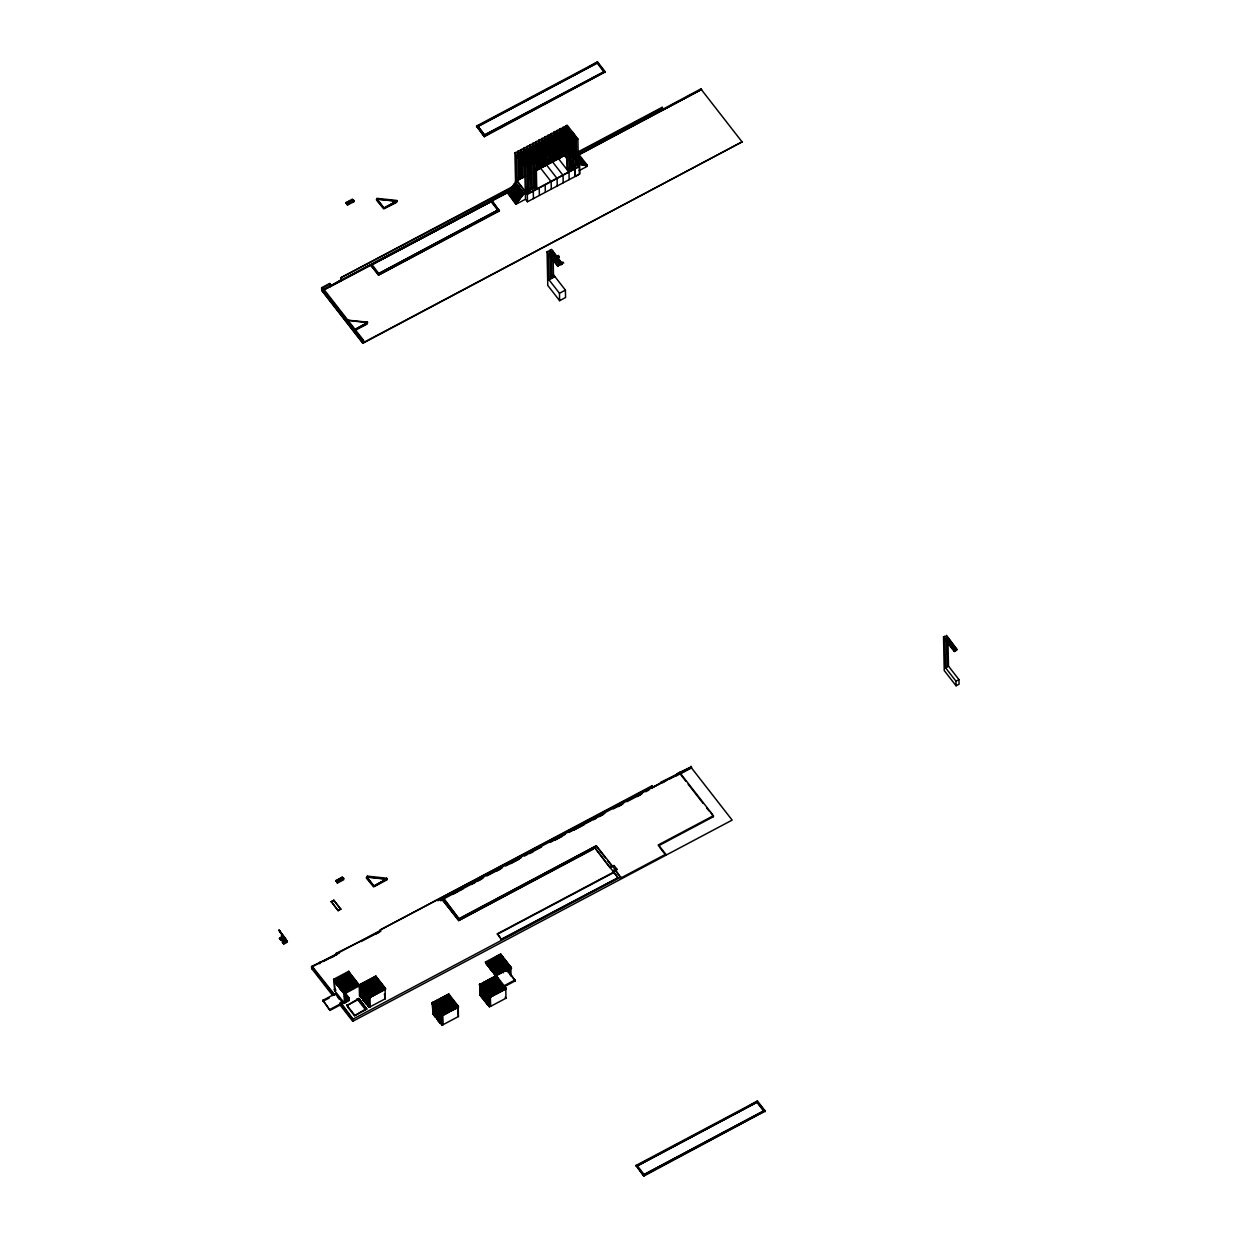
<?xml version="1.0" encoding="UTF-8"?>
<svg xmlns="http://www.w3.org/2000/svg" width="1238" height="1238" viewBox="0 0 1238 1238"><rect width="100%" height="100%" fill="white"/><g stroke="black" fill="none" stroke-linecap="round" stroke-linejoin="round"><path stroke-width="1.5" d="M459.128 918.581L596.36 845.786L459.097 919.014L443.065 898.045L438.004 900.738M377.079 198.854L376.847 199.922M367.423 876.117L366.402 878.067L373.659 886.903L386.999 879.831L386.705 878.222L367.423 876.117L366.742 877.912M612.624 871.181L615.224 869.54L621.012 877.928L665.735 854.22L658.446 844.858L713.413 815.703L679.554 772.28M347.213 320.147L367.516 322.128L367.036 323.474L354.826 329.927M354.842 330.531L367.052 324.093L367.531 322.747L347.677 320.302M279.788 931.363L280.5 932.276M287.324 941.623L279.061 930.202L287.433 941.545M280.717 933.127L279.03 930.218L285.684 938.729M376.491 199.457L383.888 208.324L396.531 201.84L397.011 200.479L376.878 198.359L376.507 200.061L383.765 208.913L396.547 202.444L397.027 201.098L376.832 199.086L383.873 208.123L396.733 201.051L383.873 208.123M366.386 877.463L373.938 886.315L387.014 879.073L366.727 876.829L373.768 886.114L386.643 879.29L386.705 878.222M476.568 126.028L597.505 61.9L605.227 71.835L484.321 136.691L476.568 126.028L484.321 136.691M476.584 126.756L479.988 124.945M483.393 123.135L498.728 115.01M502.133 113.2L517.469 105.075M520.873 103.265L524.278 101.47M527.682 99.659L543.018 91.519M546.422 89.724L561.743 81.584M565.147 79.789L580.483 71.649M583.887 69.854L597.505 61.9M477.961 126.276L597.196 63.03L603.85 71.866L484.615 135.112L477.961 126.276L484.615 135.112M477.961 126.555L597.196 63.03M346.067 202.521L352.397 199.179L353.557 200.664L347.228 204.022L346.067 202.521L347.476 205.075L353.805 201.732L353.774 200.339L347.228 204.022M350.648 200.587L347.321 202.49M346.083 203.28L350.648 200.726M347.476 205.075L347.445 203.697L353.774 200.339M484.615 134.834L603.85 71.866M484.306 135.963L605.227 71.835M376.832 199.086L396.733 201.299M515.596 184.648L514.931 152.878L516.494 152.042L527.218 165.815L525.639 166.65L526.196 192.88L527.759 192.045L526.831 146.533L537.555 160.306L539.118 159.47L528.409 145.697L526.815 146.548M519.264 153.048L519.805 179.278L518.413 180.021L517.902 151.299L519.465 150.463L530.189 164.236L528.626 165.072L529.168 190.931L530.731 190.095L529.957 152.475M520.858 149.721L522.467 148.87L533.176 162.642L531.613 163.478L520.889 149.705L520.966 153.45M524.37 176.848L523.86 148.127L525.438 147.307L536.147 161.064L534.584 161.899L535.126 187.959L536.704 187.139L535.76 141.828L537.323 140.993L548.047 154.765L548.171 160.538L546.592 161.373L545.54 155.137L547.103 154.301M529.879 148.73L529.802 144.985L531.381 144.15L542.105 157.907L540.526 158.743L540.65 168.213M532.866 152.104L532.773 143.407L534.352 142.571L545.076 156.344L543.497 157.18L543.621 162.952L545.2 162.116L544.132 155.88L540.635 151.392L542.027 149.875L540.635 151.361M539.025 153.342L538.747 140.234L540.31 139.399L551.034 153.172L549.455 154.007L549.595 163.462L548.233 161.714M541.718 138.656L543.296 137.82L554.005 151.593L552.442 152.413L552.566 158.216L554.129 157.381L553.169 156.158L551.606 156.978L552.566 158.216M557.239 185.932L557.1 178.504L545.262 163.292L543.838 164.05L545.2 165.799L544.705 137.062L546.283 136.226L556.992 149.999L557.162 156.963L569 172.206M547.877 144.846L547.676 135.484L549.254 134.648L559.978 148.421L558.4 149.256L558.524 158.712M550.724 137.65L550.647 133.905L552.225 133.07L562.965 146.858L561.387 147.693L561.51 153.543L563.089 152.707M554.129 161.048L553.618 132.327L555.197 131.491L565.921 145.264L564.342 146.099L564.482 155.539M556.589 130.748L558.183 129.897L568.907 143.67L567.329 144.506L556.62 130.733L556.806 140.111M561.154 140.761L561.495 157.133L560.133 155.384L558.74 156.127L560.102 157.876L559.591 129.154L561.17 128.319L571.879 142.091L572.42 167.997L570.857 168.817L569.898 167.594L569.372 142.463M562.547 127.576L564.157 126.725L574.865 140.498L575.422 166.449L573.844 167.285L572.885 166.047L572.358 140.869L563.955 130.083L564.11 137.356M534.305 153.187L534.151 145.914L535.729 145.078L538.731 148.931M546.623 165.041L546.082 139.569L547.66 138.749L549.657 141.318M521.863 158.928L523.256 158.185M530.793 154.177L532.201 153.435L528.208 149.071L528.363 156.344M533.764 152.614L535.187 152.599M539.706 149.458L541.13 149.458M542.693 147.879L544.101 147.895M551.637 143.113L553.046 142.37M554.609 141.534L556.017 140.792L554.624 142.308L550.631 137.17M558.988 139.213L557.595 140.699L559.003 139.956M560.551 138.377L561.959 137.635M563.553 136.784L564.961 136.784M566.524 135.205L567.948 135.236M524.85 158.124L526.243 156.607L524.85 158.124L520.842 152.986L519.279 153.822L528.641 165.846M527.837 156.499L529.214 155.013L527.837 156.499L523.844 151.392M536.75 151.794L538.143 150.278L536.75 151.794L532.758 146.657M545.695 147.028L547.072 145.542L545.695 147.028L541.687 141.906M569.526 134.354L570.919 132.868L569.526 134.354L565.534 129.247M527.14 157.783L525.748 159.284L529.291 163.834L529.616 179.262M530.127 156.189L528.75 157.659L532.278 162.24L530.7 163.06L531.226 188.161L532.154 189.337L533.717 188.501L532.944 155.74M536.069 153.032L534.692 154.518L536.085 153.775M539.041 151.454L537.663 152.97L541.145 157.427L539.582 158.263L539.675 163.292L540.65 164.546L542.213 163.71L541.254 162.457L539.675 163.292M544.999 148.297L543.606 149.813L545.943 152.8M553.943 143.531L552.566 145.016L556.048 149.535L554.485 150.371L555.553 156.653L557.115 155.833L556.156 154.595M565.859 137.201L564.466 138.687L565.874 137.944M521.213 161.698L524.169 159.362L522.776 160.832M525.748 159.284L527.156 158.541M528.75 157.69L530.143 156.917L534.599 162.642L525.237 150.649M531.721 156.112L533.114 154.611L531.721 156.112L535.249 160.661M537.663 152.97L539.056 152.228M543.606 149.813L545.014 149.071M546.608 148.22L547.985 146.703L546.592 148.189L550.09 152.707M552.566 145.047L553.959 144.273M555.537 143.469L556.93 141.952L555.537 143.469L559.034 147.956L560.087 154.255L558.524 155.075L557.456 148.777M561.479 140.312L562.872 138.795L561.479 140.312L564.977 144.8L563.414 145.635L564.466 151.934L566.045 151.098L565.085 149.86M567.453 137.139L568.83 135.623L567.453 137.139L570.935 141.627M570.439 135.546L571.832 134.029L570.439 135.515L572.761 138.532M525.283 191.813L524.742 166.248L526.32 165.412L522.776 160.863M562.006 146.378L560.443 147.214L561.51 153.543M567.963 143.206L566.385 144.041L566.911 169.173L567.871 170.411L569.449 169.575L568.536 129.479M548.047 154.765L546.484 155.586L535.76 141.828M556.992 149.999L555.429 150.835L544.705 137.062M570.857 168.817L570.316 142.927L571.879 142.091M573.844 167.285L573.302 141.333L574.865 140.498M577.867 138.981L576.289 139.817L565.565 126.028L567.128 125.193L577.867 138.981L578.409 164.855L576.831 165.691L575.856 164.437L575.33 139.29L576.893 138.455L572.482 132.079M539.103 157.102L539.242 165.273L537.679 166.093L536.719 164.871L538.282 164.035M545.649 160.135L547.211 159.3M557.564 153.852L559.127 153.017M560.535 152.289L562.114 151.469M520.022 176.709L521.415 175.966L521.043 157.211M534.909 168.801L536.302 168.059L537.663 169.807L537.106 143.577M549.796 160.878L551.204 160.135L563.042 175.347L563.197 182.76M564.698 152.955L566.106 152.212L565.704 133.487M524.788 176.291L516.819 180.485L527.311 193.948L527.481 201.748L579.678 174.078L579.508 166.263L577.187 163.277M535.002 170.875L567.344 153.713M525.345 191.426L525.5 199.21L515.813 204.347L523.829 193.995L515.317 183.054L516.834 180.965L516.308 155.4L524.742 166.248M525.763 176.106L521.399 178.473L520.827 152.212M530.313 173.707L531.721 172.964L530.359 171.215L528.951 171.958L530.313 173.707L529.972 157.334M536.271 170.55L567.468 153.961L566.106 152.212M522.529 195.712L514.002 184.772L515.317 183.054M521.244 197.291L512.733 186.35L514.002 184.772M330.252 283.92L322.066 288.253L322.112 290.574L362.842 342.88L742.227 141.782L362.842 343.297L321.694 290.435L321.632 287.711L329.819 283.363L330.329 286.659M520.053 198.745L511.526 187.805L512.733 186.35M574.355 153.527L571.817 153.961L571.801 152.955L573.937 155.694M341.44 280.5L340.93 277.683L515.209 185.251M576.722 152.63L662.144 107.319L662.67 110.445M518.83 200.185L510.319 189.244L511.526 187.805M513.971 186.768L340.93 277.683M577.187 153.233L662.624 107.923M517.623 201.624L509.112 190.683L510.319 189.244M516.71 202.738L508.199 191.797L509.112 190.683M662.67 110.027L701.544 89.415L577.248 155.756M340.976 279.896L330.298 286.334M323.397 289.537L507.131 192.091M578.75 155.369L578.719 154.255L587.245 165.196L586.317 165.691L577.79 154.75L701.064 88.811M322.112 290.574L508.895 191.689M577.233 155.446L701.544 89.415M491.347 201.484L372.096 264.715L378.766 273.552L498.001 210.027L491.347 201.484L322.793 290.636L322.731 287.897L363.461 340.218L363.523 342.941M499.394 210.986L491.641 200.339L499.394 210.986L378.472 275.13L370.735 265.195L375.841 262.487M379.246 260.676L438.871 229.061M442.276 227.25L457.596 219.126M461 217.315L508.895 191.998M529.168 190.931L528.239 189.739L529.818 188.919M531.226 188.161L532.804 187.325L533.717 188.501M572.885 166.047L574.447 165.211M535.126 187.959L534.212 186.783L535.775 185.948L535.435 169.683M523.829 193.995L525.361 191.905M577.419 164.159L580.312 163.896L577.125 159.795M577.372 158.743L581.628 164.221L580.343 164.902L580.312 163.896M527.311 193.948L579.508 166.263M577.542 157.628L582.866 164.468L581.659 165.118L581.628 164.221M498.001 210.027L378.766 273.552M577.728 156.421L584.119 164.623L582.897 165.273L582.866 164.468M378.472 275.13L499.378 210.274M578.811 158.572L584.135 165.397L585.357 164.762L577.898 155.183M578.982 157.35L585.373 165.552L586.301 165.056L577.79 154.75M579.183 170.596L587.261 166.31L587.245 165.196M574.958 169.033L575.159 176.461L579.539 173.893L579.384 166.48L527.326 194.335L516.834 180.856M367.315 321.88L367.253 322.948L354.377 329.772L367.237 322.7M362.842 343.297L363.461 340.218M552.163 275.641L553.572 274.898L565.41 290.11L565.565 297.522L559.622 300.679L547.769 285.452L547.072 251.809L548.635 250.974L559.359 264.746L557.796 266.356L548.449 254.332L548.976 279.788L554.918 276.631M550.554 278.952L550.043 250.231L551.622 249.395L562.346 263.942L560.783 264.777L551.421 252.753L552.999 251.918L556.992 257.055L558.384 255.539L556.992 257.055M554.005 257.86L555.398 257.117M558.384 255.539L559.282 256.715L557.905 258.216L562.346 263.942M554.934 259.794L556.311 258.293L554.918 259.763L557.146 262.657M557.905 258.216L559.282 256.715M557.796 266.356L559.359 264.746M560.783 264.777L562.331 263.168M559.622 300.679L559.468 293.267L565.41 290.11M335.978 880.528L342.292 877.169L343.452 878.655L337.138 882.013L335.978 880.528L337.386 883.081L343.7 879.723L343.684 878.346L337.138 882.013M337.076 880.311L342.214 877.711M335.993 881.286L342.292 877.169M337.386 883.081L337.355 881.688L343.684 878.346M366.727 877.077L386.643 879.29M331.289 901.604L333.873 900.243L340.744 909.063L338.16 910.657L331.289 901.604L338.16 910.657M331.289 901.837L333.873 900.243M282.821 936.423L284.585 938.698L283.44 939.333L281.552 937.12L281.49 933.839L282.094 934.411M373.768 886.114L386.426 879.026M281.583 939.271L280.794 940.044L279.417 938.296L282.218 936.81M280.593 939.812L283.177 938.806M283.038 939.534L281.274 937.259L281.32 939.766L283.115 942.056L283.363 936.036L283.904 939.054M338.16 910.441L340.744 909.063M282.481 942.072L285.374 940.524L286.643 942.474L283.75 944.006L282.481 942.072L283.75 944.006M282.496 942.381L283.812 941.685M285.374 940.524L284.663 941.236L284.585 938.698M283.192 943.294L286.086 941.762M336.303 955.009L336.272 953.291L380.654 931.162L380.19 929.97L652.07 785.774L652.565 788.126M332.774 995.631L311.62 968.456L311.574 966.46L336.721 954.405M312.703 968.224L312.022 968.673L311.976 966.986L380.205 930.574M652.519 786.362L380.19 929.97M660.922 782.989L652.565 787.414M669.201 779.244L677.465 774.864L677 773.642L691.423 766.802L691.454 767.823L676.242 775.901M323.381 961.524L339.367 952.951M677.016 774.276L660.473 782.401M331.351 957.655L334.647 955.891M375.563 934.195L378.983 932.384M440.434 899.778L691.423 766.802M440.914 899.887L444.318 898.076M653.571 787.089L690.99 767.251L690.974 766.229M440.883 900.366L457.952 891.314M461.356 889.503L483.547 877.727M486.967 875.916L502.334 867.761M505.738 865.95L521.105 857.81M524.525 856L527.93 854.189M531.35 852.378L541.594 846.947M550.121 842.413L565.487 834.273M568.907 832.462L591.099 820.686M594.503 818.875L604.748 813.443M613.29 808.925L623.534 803.493M626.939 801.682L642.305 793.527M645.725 791.716L649.13 789.906M662.593 782.756L665.889 780.992M440.682 900.784L444.102 898.974M452.644 894.44L462.904 888.992M471.446 884.474L474.866 882.663M478.27 880.837L481.69 879.026M497.072 870.871L500.492 869.061M510.737 863.629L519.279 859.095M529.539 853.663L532.959 851.852M555.166 840.06L562.006 836.439M573.952 830.094L584.212 824.663M592.754 820.129L596.174 818.318M599.594 816.507L602.999 814.697M618.381 806.542L621.801 804.731M637.183 796.576L640.603 794.75M685.806 781.178L680.033 773.765L691.454 767.715M956.076 685.775L944.238 670.563L943.526 636.92L945.105 636.084L955.844 650.631L954.266 651.467L944.904 639.442L945.492 667.7L955.984 681.179L956.076 685.775L959.048 684.196L958.955 679.6L948.478 666.137L947.875 637.864M350.447 974.646L349.72 972.836L334.322 981.146L333.579 979.335L348.791 971.273L350.447 974.646L336.937 981.811M954.266 651.467L955.829 649.857M341.348 976.148L342.477 975.544M343.251 975.111L347.12 973.068M334.322 981.146L334.291 980.264L349.503 972.201M334.755 990.617L333.92 980.125L334.956 979.568M333.92 980.125L334.554 981.084L335.777 980.527M340.171 978.082L341.301 977.494M342.059 977.061L343.189 976.473M336.225 980.883L346.361 975.513M334.523 981.78L335.25 982.709L335.235 981.811L350.431 973.749M352.149 975.962L352.876 977.772L352.149 975.962L336.488 984.303L335.761 983.374L335.746 982.492L350.958 974.43L351.685 976.24L350.958 974.43M342.524 979.8L350.973 975.312M336.488 984.303L336.457 983.405L351.669 975.343M593.157 849.253L458.648 920.592L594.859 847.829L618.536 878.268M353.464 977.649L354.207 979.459L353.464 977.649L337.68 985.835L336.968 984.922L345.417 980.434M348.791 978.639L352.165 976.859M337.68 985.835L337.664 984.937L352.861 976.875M339.97 985.711L345.046 983.034M348.42 981.239L353.48 978.546M354.176 978.577L338.98 986.64L338.268 985.711L338.995 987.522L354.687 979.227L355.414 980.156L355.43 981.038L340.218 989.1L339.491 987.29L340.218 989.1M334.121 989.657L335.158 989.1M337.943 983.312L345.51 993.046L345.712 1002.579L344.443 1003.244L334.709 990.74L335.978 990.075M339.506 988.187L354.718 980.125L354.687 979.227M340.202 988.218L355.414 980.156M945.492 667.7L948.478 666.137M342.787 992.412L342.059 990.601L342.787 992.412L357.999 984.334L357.983 983.452L357.256 982.523L341.549 990.802L340.806 988.992L356.018 980.929L356.745 982.74L356.018 980.929M340.821 989.874L356.033 981.811M341.549 990.802L341.518 989.905L356.73 981.842M322.932 1000.319L335.606 993.603L342.678 1002.672L342.694 1003.678L330.02 1010.409L322.932 1000.319L330.02 1010.409M322.948 1001.325L329.293 997.967M343.762 990.586L348.837 987.909M352.211 986.113L357.256 982.523M342.771 991.514L357.983 983.452M344.443 1003.244L344.056 993.155L360.289 984.411L360.304 985.309L344.071 994.052L343.344 992.242L358.54 984.179L368.723 997.704L369.899 997.178M345.046 992.242L358.556 985.061L358.54 984.179M360.877 984.009L362.007 983.405L371.694 995.847L370.58 997.333L360.877 984.009L370.58 997.333M362.827 982.987L363.941 982.384L373.628 994.826L372.514 996.311L362.827 982.987L372.514 996.311M364.699 981.982L365.829 981.394L375.516 993.82L374.402 995.306L364.699 981.982L374.402 995.306M366.773 980.883L367.903 980.295L377.575 992.721L376.476 994.207L366.773 980.883L376.476 994.207M368.692 979.862L369.822 979.273L379.509 991.7L378.395 993.186L368.692 979.862L378.395 993.186M370.766 978.763L371.895 978.175L381.583 990.601L380.468 992.087L370.766 978.763L380.468 992.087M372.731 977.726L373.861 977.122L383.532 989.564L382.434 991.05L372.731 977.726L382.434 991.05M374.743 976.658L375.872 976.055L385.544 988.497L384.445 989.982L374.743 976.658L384.445 989.982M360.908 984.891L362.007 983.405M362.842 983.87L363.941 982.384M364.73 982.879L365.829 981.394M366.788 981.78L367.903 980.295M368.723 980.759L369.822 979.273M370.796 979.66L371.895 978.175M372.746 978.624L373.861 977.122M374.758 977.556L375.872 976.055M359.314 986.129L360.444 985.525L361.156 986.438L360.041 987.042L360.227 996.451L361.357 995.847M363.663 989.611L362.548 990.214L362.749 999.639L363.864 999.035M346.253 999.221L348.946 997.782L349.302 1000.428L346.609 1001.867L346.377 999.174M346.392 999.515L347.507 998.571M344.412 994.609L348.203 998.199M343.344 992.242L348.899 998.184L342.725 990.245M346.609 1001.867L346.563 999.608L349.255 998.168M364.173 990.261L363.059 990.864L363.245 1000.273L363.972 1001.186L365.086 1000.583M330.004 1009.403L342.678 1002.672M364.885 991.189L363.771 991.777L363.972 1001.186M346.3 1001.465L348.992 1000.041L348.946 997.782L342.709 989.889M365.411 991.808L364.282 992.412L364.483 1001.821L365.195 1002.734L366.324 1002.13M360.227 996.451L359.515 995.522L360.645 994.934M366.123 992.737L364.993 993.325L365.195 1002.734M955.984 681.179L958.955 679.6M358.943 999.221L346.686 1005.72L358.927 998.385L366.742 1009.249L358.927 998.385M367.206 994.16L366.077 994.764L366.278 1004.188L367.407 1003.585M360.598 987.738L360.8 997.163L361.511 998.091L362.641 997.488M594.859 847.829L609.715 867.405L614.11 865.563L617.112 869.432L612.764 871.444M368.429 995.708L367.315 996.311L367.516 1005.736L368.63 1005.132L367.918 1004.219M609.715 867.529L612.176 866.213M370.889 995.306L384.291 988.203L385.095 989.239L385.297 998.772L370.224 1006.757L369.419 1005.72M363.245 1000.273L364.374 999.67M360.289 984.411L369.976 996.853L368.847 997.441L368.924 1007.237L370.1 1006.711M370.564 996.435L371.694 995.847M372.499 995.414L373.628 994.826M374.387 994.424L375.516 993.82M376.46 993.325L377.575 992.721M378.379 992.303L379.509 991.7M380.453 991.205L381.583 990.601M382.418 990.168L383.532 989.564M384.43 989.1L385.544 988.497M385.095 989.239L370.023 997.224L369.218 996.188L368.057 996.853L368.924 1007.237M364.483 1001.821L365.597 1001.217M713.413 815.703L713.428 816.678L658.477 845.833L658.446 844.858M497.382 933.777L501.529 939.58L497.382 933.777L613.723 872.078L617.87 877.881L503.216 938.683M497.397 934.272L613.739 872.573M368.259 1006.386L369.388 1005.798M365.21 1010.053L354.501 1015.748L366.727 1008.413M501.514 939.085L617.87 877.881M690.99 767.251L732.138 820.098L352.753 1021.304L352.706 1019.276L620.996 876.953M485.482 962.034L500.678 953.972L501.39 954.9L501.421 955.782L486.209 963.845L485.482 962.034L486.209 963.845M490.558 960.239L499.239 954.916M486.194 962.963L501.39 954.9M488.747 967.095L488.004 965.284L488.747 967.095L503.943 959.032L503.216 957.222L487.493 965.501L486.782 964.572L486.751 963.69L501.963 955.612L502.69 957.423L501.963 955.612M486.782 964.572L498.605 958.305M487.493 965.501L487.478 964.603L502.674 956.541M488.02 966.182L491.409 964.387M494.782 962.591L503.216 957.222M488.731 966.213L503.928 958.15M505.754 960.502L506.497 962.313L505.754 960.502L490.062 968.797L489.35 967.868L489.335 966.986L504.531 958.924L505.259 960.734L504.531 958.924M494.411 965.191L502.86 960.703M490.062 968.797L490.047 967.899L505.243 959.837M507.069 962.189L507.812 964L507.069 962.189L491.285 970.375L490.573 969.447L502.396 963.179M491.285 970.375L491.269 969.478L506.466 961.415M442.291 1023.702L443.003 1024.615L441.827 1025.141L441.564 1015.129L442.693 1014.526L441.579 1016.011L431.907 1003.585L433.006 1002.099L442.925 1015.129L458.215 1007.02L458.416 1016.553L443.127 1024.662L442.322 1023.64M433.78 1001.913L434.909 1001.31L444.581 1013.752L443.483 1015.237L433.78 1001.913L443.483 1015.237M435.714 1000.892L436.844 1000.289L446.531 1012.73L445.417 1014.216L435.714 1000.892L445.417 1014.216M437.602 999.886L438.732 999.298L448.404 1011.725L447.305 1013.21L437.602 999.886L447.305 1013.21M439.676 998.787L440.79 998.199L450.477 1010.626L449.379 1012.111L439.676 998.787L449.379 1012.111M441.595 997.766L442.724 997.178L452.396 1009.604L451.297 1011.106L441.595 997.766L451.297 1011.106M443.668 996.667L444.798 996.079L454.47 1008.506L453.371 1009.991L443.668 996.667L453.371 1009.991M445.634 995.631L446.763 995.027L456.435 1007.469L455.336 1008.955L445.634 995.631L455.336 1008.955M447.645 994.563L448.775 993.975L458.447 1006.401L457.348 1007.887L447.645 994.563L457.317 1007.005L458.416 1016.553M508.276 963.721L509.004 965.532L508.276 963.721L492.6 972.062L491.888 971.149L502.024 965.764M492.6 972.062L492.585 971.165L507.797 963.102M431.907 1003.585L433.006 1002.099M435.745 1001.774L436.844 1000.289M437.618 1000.784L438.732 999.298M439.691 999.685L440.79 998.199M441.61 998.664L442.724 997.178M443.684 997.565L444.798 996.079M445.649 996.528L446.763 995.027M447.661 995.46L448.775 993.975M498.156 969.988L506.605 965.516M434.058 1004.358L432.929 1004.947L433.13 1014.355L434.259 1013.752M495.045 975.188L494.302 973.378L495.045 975.188L510.242 967.126L509.514 965.315L493.807 973.594L493.792 972.712L508.988 964.65M434.615 1005.055L433.501 1005.643L433.687 1015.067L434.414 1015.996L435.528 1015.392M494.318 974.26L501.081 970.685M435.343 1005.968L434.213 1006.571L434.414 1015.996M495.014 974.291L510.226 966.228M495.54 975.668L495.51 974.77L510.721 966.708L511.449 968.518L510.721 966.708M436.766 1016.94L435.637 1017.543L434.925 1016.615L434.724 1007.19L435.853 1006.602M499.688 973.455L500.817 972.851M503.479 971.428L504.609 970.824M490.558 1006.277L489.381 1006.804L489.118 996.776L490.248 996.188L489.149 997.673L479.446 984.349L480.561 983.746L491.037 996.9L492.136 995.398L482.464 982.972L481.35 984.458L482.464 982.972M496.144 975.343L509.05 968.503M483.284 982.539L484.398 981.951L494.086 994.377L492.972 995.863L483.284 982.539L492.972 995.863M485.157 981.548L486.286 980.945L495.989 994.269L494.86 994.872L485.157 981.548L493.792 993.495M487.23 980.45L488.36 979.846L498.032 992.288L496.933 993.774L487.23 980.45L496.933 993.774M489.149 979.428L490.279 978.825L499.966 991.267L498.852 992.752L489.149 979.428L498.852 992.752M491.223 978.33L492.353 977.726L502.04 990.168L500.926 991.653L491.223 978.33L500.926 991.653M493.188 977.293L494.318 976.689L503.99 989.131L502.891 990.617L493.188 977.293L502.891 990.617M495.51 974.77L506.002 988.063L504.903 989.549L495.2 976.225L511.433 967.636M435.637 1017.543L435.436 1008.119L436.565 1007.515M479.462 985.231L480.561 983.746M483.3 983.436L484.398 981.951M485.172 982.43L486.286 980.945M487.246 981.332L488.36 979.846M489.18 980.31L490.279 978.825M491.254 979.212L492.353 977.726M493.204 978.175L494.318 976.689M495.215 977.107L496.345 976.519M506.388 971.211L510.845 968.503L511 976.132M481.056 987.305L482.186 986.701L482.897 987.63L483.099 997.054L481.969 997.642L480.901 985.092L479.771 985.68L479.973 995.089L480.684 996.002L481.814 995.414L481.102 994.485L479.973 995.089M493.575 978.593L494.411 979.15M437.989 1018.503L436.859 1019.091L436.674 1009.682L437.788 1009.094M481.613 986.005L480.499 986.609L480.684 996.002M438.5 1019.122L439.211 1020.05L438.097 1020.638L437.184 1010.316L438.298 1009.713M438.097 1020.638L437.896 1011.229L439.026 1010.641M481.768 988.218L482.897 987.63M438.453 1021.164L439.583 1020.576L440.295 1021.489L439.181 1022.093L438.453 1021.164L438.267 1011.74L439.382 1011.152M483.408 988.249L482.278 988.853L482.48 998.277L483.191 999.19L484.321 998.602M433.687 1015.067L434.817 1014.479M439.181 1022.093L438.979 1012.669L440.109 1012.065M495.804 982.755L493.622 980.821M441.533 1023.037L440.403 1023.64L439.691 1022.712L439.49 1013.288L440.62 1012.699M484.631 989.827L483.501 990.415L483.702 999.824L484.414 1000.753L485.544 1000.149L484.832 999.236L483.702 999.824M434.925 1016.615L436.055 1016.027M440.403 1023.64L440.217 1014.216L441.332 1013.613M484.228 991.344L485.342 990.74L485.652 1002.3L486.782 1001.697L486.054 1000.784L484.94 1001.372L485.652 1002.3M445.525 1012.297L457.41 1005.983M485.869 991.375L484.739 991.963L484.94 1001.372M443.467 1014.34L444.581 1013.752M445.401 1013.318L446.531 1012.73M447.289 1012.328L448.404 1011.725M449.348 1011.229L450.477 1010.626M451.282 1010.208L452.396 1009.604M453.356 1009.109L454.47 1008.506M455.321 1008.072L456.435 1007.469M457.317 1007.005L458.447 1006.401M496.701 985.881L497.831 985.293L497.676 977.757M498.713 984.814L499.827 984.225L499.115 983.297L498.001 983.9L498.713 984.814L498.589 979.165M481.969 997.642L481.257 996.729L482.371 996.126M487.664 993.727L486.534 994.315L486.735 1003.739L487.865 1003.151L487.772 999.375M488.174 994.346L487.045 994.95L487.246 1004.374L487.958 1005.287L489.087 1004.699L488.886 995.275L487.772 995.863L487.958 1005.287M515.302 979.831L504.206 985.711L504.237 986.717L515.333 980.836L507.24 969.462M482.48 998.277L483.609 997.673M491.378 994.841L504.965 987.645M491.037 996.9L492.136 995.398M492.956 994.981L494.086 994.377M494.844 993.975L495.958 993.387M496.918 992.876L498.032 992.288M498.837 991.855L499.966 991.267M500.91 990.756L502.04 990.168M502.876 989.719L503.99 989.131M504.903 989.549L506.002 988.063M486.735 1003.739L486.023 1002.826L487.138 1002.223M487.246 1004.374L488.376 1003.77L488.298 1000.01M489.381 1006.804L488.716 1005.952L489.846 1005.349M488.716 1005.952L488.515 996.404L489.644 995.816L490.48 996.791L505.769 988.682L505.971 998.215L490.681 1006.324L490.356 996.729L489.18 997.255L479.446 984.349M636.069 1165.438L757.47 1101.046L765.208 1110.981L643.822 1176.1L636.069 1165.438L643.822 1176.1M636.084 1166.165L659.699 1153.646M663.057 1151.866L678.238 1143.819M681.612 1142.024L696.793 1133.977M700.166 1132.182L720.392 1121.458M723.766 1119.663L738.947 1111.616M742.32 1109.836L757.47 1101.046M637.446 1165.67L757.161 1102.176L763.831 1111.028L644.116 1174.522L637.462 1165.979L757.161 1102.176M763.831 1110.734L644.116 1174.522M643.806 1175.357L765.208 1110.981M361.047 941.545L380.654 931.162M441.827 1025.141L440.96 1014.758L442.09 1014.154L442.802 1015.083L441.626 1015.609L431.892 1002.687M609.591 866.94L614.11 865.563L609.715 867.405M612.609 870.809L617.112 869.432M354.13 329.912L348.389 322.901M279.417 938.296L280.794 940.044M353.573 329.556L351.515 327.497M701.079 89.229L742.227 142.091M597.521 62.627L605.243 72.547M576.289 140.528L566.927 128.504L568.49 126.941M573.302 141.333L562.578 127.56L562.779 136.938M562.532 130.841L566.54 135.979M559.591 129.154L570.316 142.927M560.969 131.677L570.331 143.685M559.561 132.42L562.563 136.273M567.283 145.217L557.998 133.255L558.292 147.802M577.573 158.433L581.829 163.911M577.388 159.64L580.591 163.741M559.576 137.867L556.574 134.013L555.011 134.849L564.373 146.858M571.507 153.76L573.643 156.499M946.513 635.342L957.237 649.873L947.89 637.864M553.618 132.327L564.342 146.099M571.368 155.802L573.705 158.789M946.482 638.607L955.844 650.631M553.603 135.592L557.595 140.73M560.845 144.877L558.508 141.89L559.886 140.374L558.508 141.859M943.526 636.92L954.25 650.693M550.647 133.905L561.387 147.693M561.418 148.467L552.024 136.428L552.566 161.884M563.135 153.791L567.963 160.042M571.414 164.453L575.005 169.064M547.676 135.484L558.4 149.256M553.061 143.113L558.415 149.999M572.42 167.997L571.337 160.955M549.053 138.006L558.415 150.015M546.082 139.569L555.382 151.547M568.49 168.337L569.449 169.575M545.664 141.627L553.061 151.129M552.442 152.413L541.718 138.656L541.811 147.368M543.095 141.178L552.457 153.187M554.175 158.557L555.537 160.306L554.98 134.075M538.747 140.234L549.455 154.007M549.424 154.719L540.124 142.741L540.418 157.303M550.198 157.752L551.158 158.975L549.579 159.81L548.511 153.543M540.697 146.084L538.7 143.515L537.137 144.335L546.5 156.359M532.773 143.407L543.497 157.18M534.151 145.914L543.513 157.938M529.802 144.985L540.526 158.743M543.621 162.952L542.569 156.715M531.179 147.492L540.542 159.516M543.838 164.02L545.2 165.768M529.787 148.235L538.19 159.037L538.251 162.364M542.259 164.886L543.621 166.635L543.513 161.172M533.114 155.384L537.571 161.095M526.815 149.813L529.818 153.667M539.288 166.465L551.142 181.677L551.281 189.105M523.86 148.127L534.584 161.899M530.7 163.06L522.266 152.228L522.792 177.684L521.43 175.935M517.902 151.299L528.626 165.072M517.871 154.564L521.879 159.702M514.931 152.878L525.639 166.65M535.775 185.948L536.704 187.139M518.443 177.529L519.805 179.278M515.287 181.785L523.813 192.726M513.987 183.766L522.498 194.706M525.5 199.21L527.481 201.748M512.718 185.452L521.229 196.393M511.511 187L520.022 197.941M510.304 188.47L518.815 199.411M509.097 189.894L517.608 200.835M508.184 191.178L516.695 202.119M558.4 256.312L559.297 257.473M562.795 261.961L563.708 263.137M515.782 203.233L507.271 192.292L515.813 204.347M550.043 250.231L560.768 264.004M550.012 253.496L554.02 258.634M547.072 251.809L557.781 265.582M550.585 276.461L551.947 278.21L551.405 251.979M491.347 201.763L498.001 210.305M547.614 278.039L559.468 293.267M376.816 198.838L383.857 207.876M352.165 199.519L353.805 201.732M378.457 274.403L370.735 265.195M341.425 280.778L341.379 278.256M347.336 320.487L354.377 329.525M321.632 287.711L362.796 340.574M322.793 290.311L327.451 296.609M329.772 299.596L332.109 302.583M335.591 306.761L349.565 325.006M356.529 333.656L362.363 341.456M688.111 784.149L703.122 803.431M706.589 807.888L708.894 810.844M713.428 816.678L710.039 811.37M677 773.642L677.465 774.864M659.514 847.163L665.75 855.179L665.735 854.22M596.36 845.786L615.224 869.54M596.345 846.235L605.397 857.857M607.657 860.766L612.191 866.585M615.503 870.84L619.913 876.519M759.699 1104.621L765.223 1111.709M757.176 1102.485L763.831 1111.028M501.421 955.782L500.678 953.972M503.232 958.119L503.943 959.032M510.242 967.126L509.514 965.315M500.523 954.947L510.257 967.451M499.254 955.612L507.905 966.723M508.988 969.803L508.261 968.89L508.354 972.65M507.255 970.468L515.333 980.836M505.243 970.499L505.971 971.428M502.705 971.861L503.433 972.774M459.097 919.014L443.049 897.442M496.964 967.93L497.212 966.089M458.633 920.082L441.626 898.819M441.61 898.711L458.648 920.592M486.751 963.69L487.478 964.603M489.335 966.986L490.047 967.899M491.269 969.478L490.558 968.565L490.573 969.447M492.585 971.165L491.873 970.252L491.888 971.149M493.792 972.712L493.064 971.784L493.807 973.594M497.537 978.097L499.703 980.867M503.881 986.191L506.033 988.945M495.2 976.225L504.887 988.651M494.333 977.587L504.021 990.013M497.119 984.365L497.831 985.293M492.368 978.624L502.055 991.05M505.166 997.178L505.971 998.215M490.294 979.722L499.982 992.164M488.376 980.744L498.047 993.17M486.302 981.842L494.906 992.891M484.414 982.833L493.018 993.897M482.48 983.854L492.167 996.296M481.334 983.56L491.022 996.002M480.592 984.643L490.263 997.07M366.727 876.829L373.768 885.882M448.79 994.857L458.462 1007.299M446.779 995.925L456.451 1008.366M444.813 996.961L454.501 1009.403M442.74 998.06L452.427 1010.502M440.821 999.081L449.425 1010.146M438.747 1000.18L448.419 1012.622M436.859 1001.186L446.547 1013.613M444.597 1014.634L434.909 1001.31M433.346 1003.43L441.626 1014.03M434.724 1007.19L435.436 1008.119M436.674 1009.682L435.946 1008.769L436.859 1019.091M437.184 1010.316L437.896 1011.229M438.267 1011.74L438.979 1012.669M439.49 1013.288L440.217 1014.216M433.13 1014.355L432.217 1004.033M333.873 900.459L340.744 909.296M385.575 989.394L375.888 976.952L384.492 987.382M373.876 978.02L383.563 990.462M371.911 979.057L381.598 991.499M385.297 998.772L384.399 993.928M369.837 980.156L379.524 992.597M367.918 981.177L377.59 993.619M365.844 982.276L375.532 994.718M363.972 983.282L373.644 995.708M362.022 984.303L371.709 996.729M336.272 953.291L336.736 954.869M361.728 987.15L361.511 998.091M362.951 988.698L369.992 997.735L368.862 998.339L358.556 985.061M349.518 973.083L348.791 971.273M354.718 980.125L355.43 981.038M357.287 983.421L357.999 984.334M348.265 972.434L348.977 973.362M362.749 999.639L361.821 989.286M366.278 1004.188L365.365 993.835M367.516 1005.736L366.603 995.383M356.993 998.787L365.705 1009.976M342.245 990.152L348.435 998.432M333.579 979.335L334.291 980.264M335.235 981.811L334.508 980.898L334.709 990.74M335.746 982.492L336.457 983.405M337.664 984.937L336.953 984.024L336.968 984.922M340.806 988.992L341.518 989.905M334.508 981.208L344.241 993.712M345.123 994.578L348.218 998.54M344.644 994.485L347.739 998.787M344.427 994.95L347.507 998.911M344.969 996.172L347.042 999.159L344.798 996.265M344.319 996.528L346.563 999.608M346.671 1004.885L354.47 1014.912M347.801 1007.159L354.501 1015.748M339.166 999.143L335.606 993.603M334.864 994.934L312.75 967.064M340.605 1002.3L353.511 1019.803M311.574 966.46L334.105 995.367M339.908 1002.842L352.706 1019.276M324.341 983.282L331.32 992.242M342.957 1007.175L348.76 1014.649M351.097 1017.636L353.418 1020.623M316.185 973.114L318.522 976.101M324.341 983.576L331.32 992.536M342.957 1007.484L353.434 1020.948M339.816 1004.683L352.753 1021.304M285.39 940.849L286.643 942.474M283.564 941.824L284.26 942.737M279.03 930.218L280.825 933.05M946.513 640.495L947.07 666.88M680.018 772.806L680.033 773.765M662.144 107.319L662.191 109.424M585.357 164.762L585.373 165.552M584.119 164.623L584.135 165.397M576.831 165.691L576.274 139.755L565.549 125.982L565.627 129.727M574.865 168.894L575.02 176.276M573.921 140.033L574.123 149.024M569.016 172.19L569.155 179.618M566.911 127.731L567.871 170.411M565.518 128.473L565.642 134.694M565.72 138.331L566.06 154.704M564.188 140.993L564.265 144.629M562.733 139.925L563.073 156.298M560.953 130.903L561.077 137.124M556.883 143.856L556.976 147.601M556.558 133.24L557.115 159.47M555.197 131.491L555.274 135.236M551.498 151.965L551.606 156.978M550.662 138.981L551.158 162.627M552.968 251.144L553.525 277.374M549.038 137.232L549.363 152.553M547.954 148.606L548.032 152.351M547.645 137.975L548.001 155.106M548.078 158.743L548.186 164.205M545.169 184.849L545.324 192.261M543.08 140.405L543.25 148.452M543.327 152.088L543.405 155.725M541.888 151.005L542.229 167.378M538.685 142.741L539.087 161.667M539.164 165.304L539.242 168.972M539.226 188.006L539.381 195.418M536.611 159.857L536.719 164.871M534.383 156.839L534.46 160.476M533.686 161.482L534.212 186.783M533.284 191.163L533.423 198.653M531.164 146.734L532.154 189.337M529.771 147.446L529.895 153.698M528.44 159.981L528.518 163.617M527.713 164.654L528.239 189.739M526.769 187.232L526.846 190.869M525.221 149.875L525.5 163.385M509.808 969.045L509.932 974.77M508.988 968.116L509.174 971.938M505.089 987.011L505.104 987.831M496.438 975.884L496.453 976.705M496.546 978.36L496.67 984.009M496.33 975.621L496.252 976.581M485.822 993.402L486.023 1002.826M484.414 1000.753L484.12 989.177L483.006 989.766L483.191 999.19M480.901 985.092L481.257 996.729M442.802 1015.083L443.127 1024.662M369.976 996.853L370.224 1006.757M359.159 985.015L359.515 995.522M358.865 985.123L358.881 985.943M345.263 992.35L345.278 993.155M339.568 982.817L339.645 986.578M338.918 983.111L338.995 987.522M319.76 962.112L319.791 963.814M312.007 966.971L312.038 968.689M550.059 143.964L548.666 145.48L550.059 143.964M550.956 145.125L549.579 146.641L550.956 145.125M652.116 787.554L652.086 785.805L652.101 787.523"/></g></svg>
